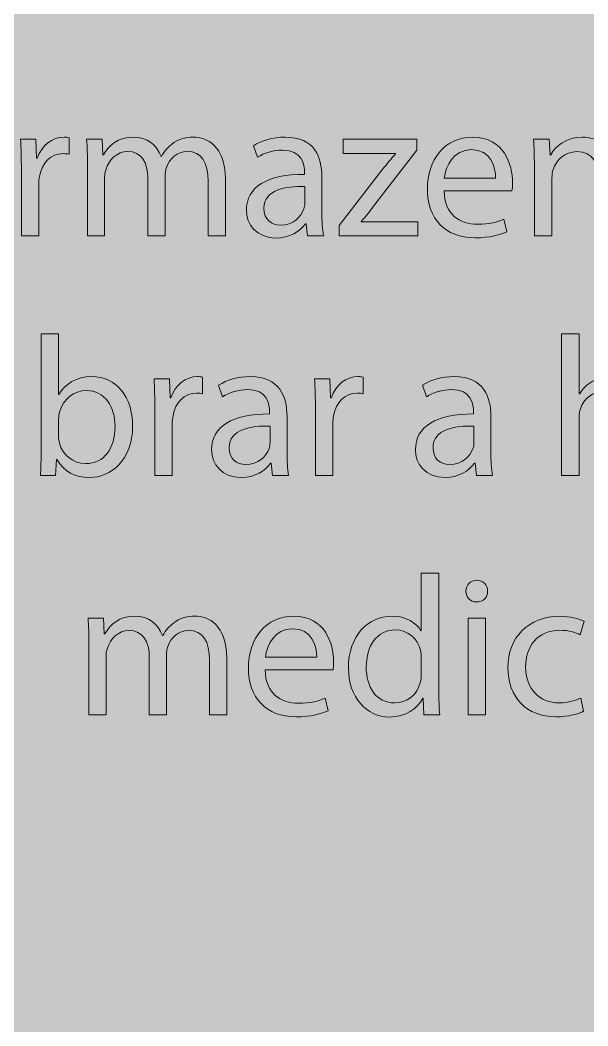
# Model space of a CAD drawing. Header units: inches. Extents: x -507 to 1392, y -754 to 68.
# Drawn here: x -131.1 to -97, y -201.3 to -140.9 of the extents above; entities that cross this region are included whole.
import ezdxf

# ---------------------------------------------------------------- set-up
doc = ezdxf.new("R2010")
doc.units = ezdxf.units.IN
doc.header["$MEASUREMENT"] = 0
doc.layers.add('Front', color=7, linetype='Continuous')
picture_1 = doc.add_image_def('image1.png', size_in_pixel=(3301, 2181))
picture_2 = doc.add_image_def('image10.png', size_in_pixel=(3013, 3012))

# ---------------------------------------------------------------- blocks, each defined once
blk = doc.blocks.new('block 3')
at = {"layer": 'Front', "true_color": 0x326699}
h = blk.add_hatch(color=165, dxfattribs=at)
h.dxf.hatch_style = 2
h.paths.add_polyline_path([(-211, -462.1), (-211, 61.249), (581, 61.249), (581, -462.1)])
at = {"layer": 'Front'}
image = blk.add_image(picture_1, insert=(-211, -462.191), size_in_units=(792.24, 523.44), dxfattribs=at)
blk = doc.blocks.new('block 48')
at = {"layer": 'Front', "true_color": 0x231f20}
h = blk.add_hatch(color=250, dxfattribs=at)
h.dxf.hatch_style = 2
edge = h.paths.add_edge_path()
edge.add_spline(control_points=[(-131.026, -149.852), (-131.026, -149.168), (-131.038, -148.58), (-131.074, -148.041), (-131.074, -148.041), (-130.151, -148.041), (-130.151, -148.041), (-130.151, -148.041), (-130.115, -149.18), (-130.115, -149.18), (-130.115, -149.18), (-130.067, -149.18), (-130.067, -149.18), (-129.803, -148.4), (-129.167, -147.909), (-128.46, -147.909), (-128.34, -147.909), (-128.256, -147.92), (-128.16, -147.944), (-128.16, -147.944), (-128.16, -148.94), (-128.16, -148.94), (-128.268, -148.916), (-128.376, -148.904), (-128.52, -148.904), (-129.263, -148.904), (-129.791, -149.468), (-129.935, -150.259), (-129.959, -150.403), (-129.983, -150.571), (-129.983, -150.751), (-129.983, -150.751), (-129.983, -153.845), (-129.983, -153.845), (-129.983, -153.845), (-131.026, -153.845), (-131.026, -153.845), (-131.026, -153.845), (-131.026, -149.852), (-131.026, -149.852)], knot_values=[0, 0, 0, 0, 1, 1, 1, 2, 2, 2, 3, 3, 3, 4, 4, 4, 5, 5, 5, 6, 6, 6, 7, 7, 7, 8, 8, 8, 9, 9, 9, 10, 10, 10, 11, 11, 11, 12, 12, 12, 13, 13, 13, 13], degree=3, periodic=1)
h = blk.add_hatch(color=250, dxfattribs=at)
h.dxf.hatch_style = 2
edge = h.paths.add_edge_path()
edge.add_spline(control_points=[(-127.055, -149.611), (-127.055, -149.012), (-127.066, -148.52), (-127.103, -148.041), (-127.103, -148.041), (-126.179, -148.041), (-126.179, -148.041), (-126.179, -148.041), (-126.131, -148.976), (-126.131, -148.976), (-126.131, -148.976), (-126.095, -148.976), (-126.095, -148.976), (-125.771, -148.424), (-125.231, -147.909), (-124.272, -147.909), (-123.48, -147.909), (-122.881, -148.388), (-122.629, -149.072), (-122.629, -149.072), (-122.605, -149.072), (-122.605, -149.072), (-122.425, -148.748), (-122.197, -148.496), (-121.958, -148.316), (-121.61, -148.052), (-121.226, -147.909), (-120.674, -147.909), (-119.907, -147.909), (-118.767, -148.412), (-118.767, -150.427), (-118.767, -150.427), (-118.767, -153.845), (-118.767, -153.845), (-118.767, -153.845), (-119.799, -153.845), (-119.799, -153.845), (-119.799, -153.845), (-119.799, -150.559), (-119.799, -150.559), (-119.799, -149.444), (-120.207, -148.772), (-121.058, -148.772), (-121.658, -148.772), (-122.125, -149.216), (-122.305, -149.731), (-122.353, -149.875), (-122.389, -150.067), (-122.389, -150.259), (-122.389, -150.259), (-122.389, -153.845), (-122.389, -153.845), (-122.389, -153.845), (-123.421, -153.845), (-123.421, -153.845), (-123.421, -153.845), (-123.421, -150.367), (-123.421, -150.367), (-123.421, -149.444), (-123.829, -148.772), (-124.632, -148.772), (-125.292, -148.772), (-125.771, -149.3), (-125.939, -149.828), (-125.999, -149.983), (-126.023, -150.163), (-126.023, -150.343), (-126.023, -150.343), (-126.023, -153.845), (-126.023, -153.845), (-126.023, -153.845), (-127.055, -153.845), (-127.055, -153.845), (-127.055, -153.845), (-127.055, -149.611), (-127.055, -149.611)], knot_values=[0, 0, 0, 0, 1, 1, 1, 2, 2, 2, 3, 3, 3, 4, 4, 4, 5, 5, 5, 6, 6, 6, 7, 7, 7, 8, 8, 8, 9, 9, 9, 10, 10, 10, 11, 11, 11, 12, 12, 12, 13, 13, 13, 14, 14, 14, 15, 15, 15, 16, 16, 16, 17, 17, 17, 18, 18, 18, 19, 19, 19, 20, 20, 20, 21, 21, 21, 22, 22, 22, 23, 23, 23, 24, 24, 24, 25, 25, 25, 25], degree=3, periodic=1)
h = blk.add_hatch(color=250, dxfattribs=at)
h.dxf.hatch_style = 2
edge = h.paths.add_edge_path()
edge.add_spline(control_points=[(-113.832, -153.845), (-113.832, -153.845), (-113.916, -153.114), (-113.916, -153.114), (-113.916, -153.114), (-113.952, -153.114), (-113.952, -153.114), (-114.276, -153.569), (-114.899, -153.977), (-115.727, -153.977), (-116.902, -153.977), (-117.502, -153.149), (-117.502, -152.31), (-117.502, -150.907), (-116.255, -150.139), (-114.012, -150.151), (-114.012, -150.151), (-114.012, -150.031), (-114.012, -150.031), (-114.012, -149.552), (-114.144, -148.688), (-115.331, -148.688), (-115.871, -148.688), (-116.435, -148.856), (-116.842, -149.12), (-116.842, -149.12), (-117.083, -148.424), (-117.083, -148.424), (-116.603, -148.112), (-115.907, -147.909), (-115.175, -147.909), (-113.4, -147.909), (-112.969, -149.12), (-112.969, -150.283), (-112.969, -150.283), (-112.969, -152.454), (-112.969, -152.454), (-112.969, -152.958), (-112.945, -153.449), (-112.873, -153.845), (-112.873, -153.845), (-113.832, -153.845), (-113.832, -153.845)], knot_values=[0, 0, 0, 0, 1, 1, 1, 2, 2, 2, 3, 3, 3, 4, 4, 4, 5, 5, 5, 6, 6, 6, 7, 7, 7, 8, 8, 8, 9, 9, 9, 10, 10, 10, 11, 11, 11, 12, 12, 12, 13, 13, 13, 14, 14, 14, 14], degree=3, periodic=1)
edge = h.paths.add_edge_path()
edge.add_spline(control_points=[(-113.988, -150.883), (-115.14, -150.859), (-116.447, -151.063), (-116.447, -152.19), (-116.447, -152.874), (-115.991, -153.198), (-115.451, -153.198), (-114.696, -153.198), (-114.216, -152.718), (-114.048, -152.226), (-114.012, -152.118), (-113.988, -151.998), (-113.988, -151.89), (-113.988, -151.89), (-113.988, -150.883), (-113.988, -150.883)], knot_values=[0, 0, 0, 0, 1, 1, 1, 2, 2, 2, 3, 3, 3, 4, 4, 4, 5, 5, 5, 5], degree=3, periodic=1)
h = blk.add_hatch(color=250, dxfattribs=at)
h.dxf.hatch_style = 2
edge = h.paths.add_edge_path()
edge.add_spline(control_points=[(-111.922, -153.233), (-111.922, -153.233), (-109.296, -149.815), (-109.296, -149.815), (-109.044, -149.503), (-108.804, -149.228), (-108.54, -148.916), (-108.54, -148.916), (-108.54, -148.892), (-108.54, -148.892), (-108.54, -148.892), (-111.683, -148.892), (-111.683, -148.892), (-111.683, -148.892), (-111.683, -148.041), (-111.683, -148.041), (-111.683, -148.041), (-107.257, -148.041), (-107.257, -148.041), (-107.257, -148.041), (-107.269, -148.7), (-107.269, -148.7), (-107.269, -148.7), (-109.859, -152.07), (-109.859, -152.07), (-110.099, -152.394), (-110.339, -152.682), (-110.603, -152.982), (-110.603, -152.982), (-110.603, -153.006), (-110.603, -153.006), (-110.603, -153.006), (-107.209, -153.006), (-107.209, -153.006), (-107.209, -153.006), (-107.209, -153.845), (-107.209, -153.845), (-107.209, -153.845), (-111.922, -153.845), (-111.922, -153.845), (-111.922, -153.845), (-111.922, -153.233), (-111.922, -153.233)], knot_values=[0, 0, 0, 0, 1, 1, 1, 2, 2, 2, 3, 3, 3, 4, 4, 4, 5, 5, 5, 6, 6, 6, 7, 7, 7, 8, 8, 8, 9, 9, 9, 10, 10, 10, 11, 11, 11, 12, 12, 12, 13, 13, 13, 14, 14, 14, 14], degree=3, periodic=1)
h = blk.add_hatch(color=250, dxfattribs=at)
h.dxf.hatch_style = 2
edge = h.paths.add_edge_path()
edge.add_spline(control_points=[(-105.623, -151.135), (-105.599, -152.562), (-104.688, -153.149), (-103.632, -153.149), (-102.876, -153.149), (-102.42, -153.018), (-102.025, -152.85), (-102.025, -152.85), (-101.845, -153.605), (-101.845, -153.605), (-102.217, -153.773), (-102.852, -153.965), (-103.776, -153.965), (-105.563, -153.965), (-106.63, -152.79), (-106.63, -151.039), (-106.63, -149.288), (-105.599, -147.909), (-103.908, -147.909), (-102.013, -147.909), (-101.509, -149.576), (-101.509, -150.643), (-101.509, -150.859), (-101.533, -151.027), (-101.545, -151.135), (-101.545, -151.135), (-105.623, -151.135), (-105.623, -151.135)], knot_values=[0, 0, 0, 0, 1, 1, 1, 2, 2, 2, 3, 3, 3, 4, 4, 4, 5, 5, 5, 6, 6, 6, 7, 7, 7, 8, 8, 8, 9, 9, 9, 9], degree=3, periodic=1)
edge = h.paths.add_edge_path()
edge.add_spline(control_points=[(-102.528, -150.379), (-102.517, -149.708), (-102.804, -148.664), (-103.992, -148.664), (-105.059, -148.664), (-105.527, -149.647), (-105.611, -150.379), (-105.611, -150.379), (-102.528, -150.379), (-102.528, -150.379)], knot_values=[0, 0, 0, 0, 1, 1, 1, 2, 2, 2, 3, 3, 3, 3], degree=3, periodic=1)
h = blk.add_hatch(color=250, dxfattribs=at)
h.dxf.hatch_style = 2
edge = h.paths.add_edge_path()
edge.add_spline(control_points=[(-100.199, -149.611), (-100.199, -149.012), (-100.211, -148.52), (-100.247, -148.041), (-100.247, -148.041), (-99.311, -148.041), (-99.311, -148.041), (-99.311, -148.041), (-99.251, -149), (-99.251, -149), (-99.251, -149), (-99.227, -149), (-99.227, -149), (-98.939, -148.448), (-98.268, -147.909), (-97.308, -147.909), (-96.505, -147.909), (-95.257, -148.388), (-95.257, -150.379), (-95.257, -150.379), (-95.257, -153.845), (-95.257, -153.845), (-95.257, -153.845), (-96.313, -153.845), (-96.313, -153.845), (-96.313, -153.845), (-96.313, -150.499), (-96.313, -150.499), (-96.313, -149.563), (-96.661, -148.784), (-97.656, -148.784), (-98.352, -148.784), (-98.892, -149.276), (-99.071, -149.863), (-99.119, -149.995), (-99.143, -150.175), (-99.143, -150.355), (-99.143, -150.355), (-99.143, -153.845), (-99.143, -153.845), (-99.143, -153.845), (-100.199, -153.845), (-100.199, -153.845), (-100.199, -153.845), (-100.199, -149.611), (-100.199, -149.611)], knot_values=[0, 0, 0, 0, 1, 1, 1, 2, 2, 2, 3, 3, 3, 4, 4, 4, 5, 5, 5, 6, 6, 6, 7, 7, 7, 8, 8, 8, 9, 9, 9, 10, 10, 10, 11, 11, 11, 12, 12, 12, 13, 13, 13, 14, 14, 14, 15, 15, 15, 15], degree=3, periodic=1)
h = blk.add_hatch(color=250, dxfattribs=at)
h.dxf.hatch_style = 2
edge = h.paths.add_edge_path()
edge.add_spline(control_points=[(-129.88, -168.246), (-129.856, -167.85), (-129.832, -167.262), (-129.832, -166.747), (-129.832, -166.747), (-129.832, -159.73), (-129.832, -159.73), (-129.832, -159.73), (-128.789, -159.73), (-128.789, -159.73), (-128.789, -159.73), (-128.789, -163.376), (-128.789, -163.376), (-128.789, -163.376), (-128.765, -163.376), (-128.765, -163.376), (-128.393, -162.729), (-127.721, -162.309), (-126.786, -162.309), (-125.347, -162.309), (-124.327, -163.508), (-124.339, -165.271), (-124.339, -167.346), (-125.646, -168.377), (-126.941, -168.377), (-127.781, -168.377), (-128.453, -168.054), (-128.885, -167.286), (-128.885, -167.286), (-128.92, -167.286), (-128.92, -167.286), (-128.92, -167.286), (-128.968, -168.246), (-128.968, -168.246), (-128.968, -168.246), (-129.88, -168.246), (-129.88, -168.246)], knot_values=[0, 0, 0, 0, 1, 1, 1, 2, 2, 2, 3, 3, 3, 4, 4, 4, 5, 5, 5, 6, 6, 6, 7, 7, 7, 8, 8, 8, 9, 9, 9, 10, 10, 10, 11, 11, 11, 12, 12, 12, 12], degree=3, periodic=1)
edge = h.paths.add_edge_path()
edge.add_spline(control_points=[(-128.789, -165.919), (-128.789, -166.051), (-128.765, -166.183), (-128.741, -166.303), (-128.537, -167.034), (-127.925, -167.538), (-127.157, -167.538), (-126.054, -167.538), (-125.395, -166.639), (-125.395, -165.307), (-125.395, -164.144), (-125.994, -163.148), (-127.122, -163.148), (-127.841, -163.148), (-128.513, -163.64), (-128.729, -164.444), (-128.752, -164.563), (-128.789, -164.708), (-128.789, -164.875), (-128.789, -164.875), (-128.789, -165.919), (-128.789, -165.919)], knot_values=[0, 0, 0, 0, 1, 1, 1, 2, 2, 2, 3, 3, 3, 4, 4, 4, 5, 5, 5, 6, 6, 6, 7, 7, 7, 7], degree=3, periodic=1)
h = blk.add_hatch(color=250, dxfattribs=at)
h.dxf.hatch_style = 2
edge = h.paths.add_edge_path()
edge.add_spline(control_points=[(-98.561, -159.73), (-98.561, -159.73), (-97.505, -159.73), (-97.505, -159.73), (-97.505, -159.73), (-97.505, -163.352), (-97.505, -163.352), (-97.505, -163.352), (-97.481, -163.352), (-97.481, -163.352), (-97.313, -163.052), (-97.049, -162.789), (-96.726, -162.609), (-96.414, -162.429), (-96.042, -162.309), (-95.646, -162.309), (-94.867, -162.309), (-93.619, -162.789), (-93.619, -164.792), (-93.619, -164.792), (-93.619, -168.246), (-93.619, -168.246), (-93.619, -168.246), (-94.675, -168.246), (-94.675, -168.246), (-94.675, -168.246), (-94.675, -164.912), (-94.675, -164.912), (-94.675, -163.976), (-95.022, -163.185), (-96.018, -163.185), (-96.702, -163.185), (-97.241, -163.664), (-97.433, -164.24), (-97.493, -164.384), (-97.505, -164.54), (-97.505, -164.744), (-97.505, -164.744), (-97.505, -168.246), (-97.505, -168.246), (-97.505, -168.246), (-98.561, -168.246), (-98.561, -168.246), (-98.561, -168.246), (-98.561, -159.73), (-98.561, -159.73)], knot_values=[0, 0, 0, 0, 1, 1, 1, 2, 2, 2, 3, 3, 3, 4, 4, 4, 5, 5, 5, 6, 6, 6, 7, 7, 7, 8, 8, 8, 9, 9, 9, 10, 10, 10, 11, 11, 11, 12, 12, 12, 13, 13, 13, 14, 14, 14, 15, 15, 15, 15], degree=3, periodic=1)
h = blk.add_hatch(color=250, dxfattribs=at)
h.dxf.hatch_style = 2
edge = h.paths.add_edge_path()
edge.add_spline(control_points=[(-123.004, -164.252), (-123.004, -163.568), (-123.017, -162.98), (-123.052, -162.441), (-123.052, -162.441), (-122.129, -162.441), (-122.129, -162.441), (-122.129, -162.441), (-122.093, -163.58), (-122.093, -163.58), (-122.093, -163.58), (-122.045, -163.58), (-122.045, -163.58), (-121.781, -162.801), (-121.146, -162.309), (-120.438, -162.309), (-120.318, -162.309), (-120.234, -162.321), (-120.138, -162.345), (-120.138, -162.345), (-120.138, -163.34), (-120.138, -163.34), (-120.246, -163.316), (-120.354, -163.304), (-120.498, -163.304), (-121.241, -163.304), (-121.769, -163.868), (-121.913, -164.66), (-121.937, -164.804), (-121.961, -164.971), (-121.961, -165.151), (-121.961, -165.151), (-121.961, -168.246), (-121.961, -168.246), (-121.961, -168.246), (-123.004, -168.246), (-123.004, -168.246), (-123.004, -168.246), (-123.004, -164.252), (-123.004, -164.252)], knot_values=[0, 0, 0, 0, 1, 1, 1, 2, 2, 2, 3, 3, 3, 4, 4, 4, 5, 5, 5, 6, 6, 6, 7, 7, 7, 8, 8, 8, 9, 9, 9, 10, 10, 10, 11, 11, 11, 12, 12, 12, 13, 13, 13, 13], degree=3, periodic=1)
h = blk.add_hatch(color=250, dxfattribs=at)
h.dxf.hatch_style = 2
edge = h.paths.add_edge_path()
edge.add_spline(control_points=[(-115.926, -168.246), (-115.926, -168.246), (-116.01, -167.514), (-116.01, -167.514), (-116.01, -167.514), (-116.046, -167.514), (-116.046, -167.514), (-116.37, -167.97), (-116.993, -168.377), (-117.821, -168.377), (-118.996, -168.377), (-119.596, -167.55), (-119.596, -166.71), (-119.596, -165.307), (-118.349, -164.54), (-116.106, -164.552), (-116.106, -164.552), (-116.106, -164.432), (-116.106, -164.432), (-116.106, -163.952), (-116.238, -163.088), (-117.425, -163.088), (-117.965, -163.088), (-118.528, -163.256), (-118.936, -163.52), (-118.936, -163.52), (-119.176, -162.825), (-119.176, -162.825), (-118.696, -162.513), (-118.001, -162.309), (-117.269, -162.309), (-115.494, -162.309), (-115.062, -163.52), (-115.062, -164.684), (-115.062, -164.684), (-115.062, -166.854), (-115.062, -166.854), (-115.062, -167.358), (-115.039, -167.85), (-114.966, -168.246), (-114.966, -168.246), (-115.926, -168.246), (-115.926, -168.246)], knot_values=[0, 0, 0, 0, 1, 1, 1, 2, 2, 2, 3, 3, 3, 4, 4, 4, 5, 5, 5, 6, 6, 6, 7, 7, 7, 8, 8, 8, 9, 9, 9, 10, 10, 10, 11, 11, 11, 12, 12, 12, 13, 13, 13, 14, 14, 14, 14], degree=3, periodic=1)
edge = h.paths.add_edge_path()
edge.add_spline(control_points=[(-116.082, -165.283), (-117.233, -165.259), (-118.541, -165.463), (-118.541, -166.59), (-118.541, -167.274), (-118.084, -167.598), (-117.545, -167.598), (-116.79, -167.598), (-116.31, -167.118), (-116.142, -166.626), (-116.106, -166.519), (-116.082, -166.398), (-116.082, -166.291), (-116.082, -166.291), (-116.082, -165.283), (-116.082, -165.283)], knot_values=[0, 0, 0, 0, 1, 1, 1, 2, 2, 2, 3, 3, 3, 4, 4, 4, 5, 5, 5, 5], degree=3, periodic=1)
h = blk.add_hatch(color=250, dxfattribs=at)
h.dxf.hatch_style = 2
edge = h.paths.add_edge_path()
edge.add_spline(control_points=[(-113.356, -164.252), (-113.356, -163.568), (-113.368, -162.98), (-113.404, -162.441), (-113.404, -162.441), (-112.481, -162.441), (-112.481, -162.441), (-112.481, -162.441), (-112.445, -163.58), (-112.445, -163.58), (-112.445, -163.58), (-112.397, -163.58), (-112.397, -163.58), (-112.133, -162.801), (-111.498, -162.309), (-110.79, -162.309), (-110.67, -162.309), (-110.586, -162.321), (-110.49, -162.345), (-110.49, -162.345), (-110.49, -163.34), (-110.49, -163.34), (-110.598, -163.316), (-110.706, -163.304), (-110.85, -163.304), (-111.593, -163.304), (-112.121, -163.868), (-112.265, -164.66), (-112.289, -164.804), (-112.313, -164.971), (-112.313, -165.151), (-112.313, -165.151), (-112.313, -168.246), (-112.313, -168.246), (-112.313, -168.246), (-113.356, -168.246), (-113.356, -168.246), (-113.356, -168.246), (-113.356, -164.252), (-113.356, -164.252)], knot_values=[0, 0, 0, 0, 1, 1, 1, 2, 2, 2, 3, 3, 3, 4, 4, 4, 5, 5, 5, 6, 6, 6, 7, 7, 7, 8, 8, 8, 9, 9, 9, 10, 10, 10, 11, 11, 11, 12, 12, 12, 13, 13, 13, 13], degree=3, periodic=1)
h = blk.add_hatch(color=250, dxfattribs=at)
h.dxf.hatch_style = 2
edge = h.paths.add_edge_path()
edge.add_spline(control_points=[(-103.674, -168.246), (-103.674, -168.246), (-103.758, -167.514), (-103.758, -167.514), (-103.758, -167.514), (-103.794, -167.514), (-103.794, -167.514), (-104.118, -167.97), (-104.742, -168.377), (-105.569, -168.377), (-106.745, -168.377), (-107.344, -167.55), (-107.344, -166.71), (-107.344, -165.307), (-106.097, -164.54), (-103.854, -164.552), (-103.854, -164.552), (-103.854, -164.432), (-103.854, -164.432), (-103.854, -163.952), (-103.986, -163.088), (-105.174, -163.088), (-105.713, -163.088), (-106.277, -163.256), (-106.685, -163.52), (-106.685, -163.52), (-106.925, -162.825), (-106.925, -162.825), (-106.445, -162.513), (-105.749, -162.309), (-105.018, -162.309), (-103.243, -162.309), (-102.811, -163.52), (-102.811, -164.684), (-102.811, -164.684), (-102.811, -166.854), (-102.811, -166.854), (-102.811, -167.358), (-102.787, -167.85), (-102.715, -168.246), (-102.715, -168.246), (-103.674, -168.246), (-103.674, -168.246)], knot_values=[0, 0, 0, 0, 1, 1, 1, 2, 2, 2, 3, 3, 3, 4, 4, 4, 5, 5, 5, 6, 6, 6, 7, 7, 7, 8, 8, 8, 9, 9, 9, 10, 10, 10, 11, 11, 11, 12, 12, 12, 13, 13, 13, 14, 14, 14, 14], degree=3, periodic=1)
edge = h.paths.add_edge_path()
edge.add_spline(control_points=[(-103.83, -165.283), (-104.981, -165.259), (-106.289, -165.463), (-106.289, -166.59), (-106.289, -167.274), (-105.833, -167.598), (-105.293, -167.598), (-104.538, -167.598), (-104.058, -167.118), (-103.89, -166.626), (-103.854, -166.519), (-103.83, -166.398), (-103.83, -166.291), (-103.83, -166.291), (-103.83, -165.283), (-103.83, -165.283)], knot_values=[0, 0, 0, 0, 1, 1, 1, 2, 2, 2, 3, 3, 3, 4, 4, 4, 5, 5, 5, 5], degree=3, periodic=1)
h = blk.add_hatch(color=250, dxfattribs=at)
h.dxf.hatch_style = 2
edge = h.paths.add_edge_path()
edge.add_spline(control_points=[(-105.937, -174.13), (-105.937, -174.13), (-105.937, -181.146), (-105.937, -181.146), (-105.937, -181.662), (-105.925, -182.25), (-105.889, -182.646), (-105.889, -182.646), (-106.836, -182.646), (-106.836, -182.646), (-106.836, -182.646), (-106.884, -181.638), (-106.884, -181.638), (-106.884, -181.638), (-106.908, -181.638), (-106.908, -181.638), (-107.232, -182.286), (-107.94, -182.777), (-108.887, -182.777), (-110.291, -182.777), (-111.37, -181.59), (-111.37, -179.827), (-111.382, -177.896), (-110.183, -176.709), (-108.768, -176.709), (-107.88, -176.709), (-107.28, -177.128), (-107.016, -177.596), (-107.016, -177.596), (-106.992, -177.596), (-106.992, -177.596), (-106.992, -177.596), (-106.992, -174.13), (-106.992, -174.13), (-106.992, -174.13), (-105.937, -174.13), (-105.937, -174.13)], knot_values=[0, 0, 0, 0, 1, 1, 1, 2, 2, 2, 3, 3, 3, 4, 4, 4, 5, 5, 5, 6, 6, 6, 7, 7, 7, 8, 8, 8, 9, 9, 9, 10, 10, 10, 11, 11, 11, 12, 12, 12, 12], degree=3, periodic=1)
edge = h.paths.add_edge_path()
edge.add_spline(control_points=[(-106.992, -179.204), (-106.992, -179.071), (-107.004, -178.892), (-107.041, -178.76), (-107.196, -178.088), (-107.772, -177.536), (-108.563, -177.536), (-109.655, -177.536), (-110.303, -178.496), (-110.303, -179.779), (-110.303, -180.955), (-109.727, -181.926), (-108.587, -181.926), (-107.88, -181.926), (-107.232, -181.458), (-107.041, -180.667), (-107.004, -180.522), (-106.992, -180.379), (-106.992, -180.211), (-106.992, -180.211), (-106.992, -179.204), (-106.992, -179.204)], knot_values=[0, 0, 0, 0, 1, 1, 1, 2, 2, 2, 3, 3, 3, 4, 4, 4, 5, 5, 5, 6, 6, 6, 7, 7, 7, 7], degree=3, periodic=1)
h = blk.add_hatch(color=250, dxfattribs=at)
h.dxf.hatch_style = 2
edge = h.paths.add_edge_path()
edge.add_spline(control_points=[(-103.007, -175.209), (-102.995, -175.569), (-103.259, -175.857), (-103.678, -175.857), (-104.05, -175.857), (-104.314, -175.569), (-104.314, -175.209), (-104.314, -174.838), (-104.038, -174.55), (-103.654, -174.55), (-103.259, -174.55), (-103.007, -174.838), (-103.007, -175.209)], knot_values=[0, 0, 0, 0, 1, 1, 1, 2, 2, 2, 3, 3, 3, 4, 4, 4, 4], degree=3, periodic=1)
h.paths.add_polyline_path([(-104.182, -182.646), (-104.182, -176.841), (-103.126, -176.841), (-103.126, -182.646)])
h = blk.add_hatch(color=250, dxfattribs=at)
h.dxf.hatch_style = 2
edge = h.paths.add_edge_path()
edge.add_spline(control_points=[(-126.97, -178.412), (-126.97, -177.812), (-126.982, -177.32), (-127.018, -176.841), (-127.018, -176.841), (-126.095, -176.841), (-126.095, -176.841), (-126.095, -176.841), (-126.047, -177.776), (-126.047, -177.776), (-126.047, -177.776), (-126.011, -177.776), (-126.011, -177.776), (-125.687, -177.225), (-125.147, -176.709), (-124.188, -176.709), (-123.396, -176.709), (-122.796, -177.188), (-122.544, -177.872), (-122.544, -177.872), (-122.521, -177.872), (-122.521, -177.872), (-122.341, -177.548), (-122.113, -177.296), (-121.873, -177.117), (-121.525, -176.853), (-121.142, -176.709), (-120.59, -176.709), (-119.822, -176.709), (-118.683, -177.212), (-118.683, -179.228), (-118.683, -179.228), (-118.683, -182.646), (-118.683, -182.646), (-118.683, -182.646), (-119.714, -182.646), (-119.714, -182.646), (-119.714, -182.646), (-119.714, -179.359), (-119.714, -179.359), (-119.714, -178.244), (-120.122, -177.572), (-120.974, -177.572), (-121.573, -177.572), (-122.041, -178.016), (-122.221, -178.532), (-122.269, -178.676), (-122.305, -178.868), (-122.305, -179.06), (-122.305, -179.06), (-122.305, -182.646), (-122.305, -182.646), (-122.305, -182.646), (-123.336, -182.646), (-123.336, -182.646), (-123.336, -182.646), (-123.336, -179.167), (-123.336, -179.167), (-123.336, -178.244), (-123.744, -177.572), (-124.547, -177.572), (-125.207, -177.572), (-125.687, -178.1), (-125.855, -178.628), (-125.915, -178.784), (-125.939, -178.963), (-125.939, -179.144), (-125.939, -179.144), (-125.939, -182.646), (-125.939, -182.646), (-125.939, -182.646), (-126.97, -182.646), (-126.97, -182.646), (-126.97, -182.646), (-126.97, -178.412), (-126.97, -178.412)], knot_values=[0, 0, 0, 0, 1, 1, 1, 2, 2, 2, 3, 3, 3, 4, 4, 4, 5, 5, 5, 6, 6, 6, 7, 7, 7, 8, 8, 8, 9, 9, 9, 10, 10, 10, 11, 11, 11, 12, 12, 12, 13, 13, 13, 14, 14, 14, 15, 15, 15, 16, 16, 16, 17, 17, 17, 18, 18, 18, 19, 19, 19, 20, 20, 20, 21, 21, 21, 22, 22, 22, 23, 23, 23, 24, 24, 24, 25, 25, 25, 25], degree=3, periodic=1)
h = blk.add_hatch(color=250, dxfattribs=at)
h.dxf.hatch_style = 2
edge = h.paths.add_edge_path()
edge.add_spline(control_points=[(-116.375, -179.935), (-116.351, -181.362), (-115.439, -181.95), (-114.384, -181.95), (-113.628, -181.95), (-113.172, -181.818), (-112.777, -181.65), (-112.777, -181.65), (-112.597, -182.406), (-112.597, -182.406), (-112.969, -182.574), (-113.604, -182.766), (-114.528, -182.766), (-116.315, -182.766), (-117.382, -181.59), (-117.382, -179.839), (-117.382, -178.088), (-116.351, -176.709), (-114.66, -176.709), (-112.765, -176.709), (-112.261, -178.376), (-112.261, -179.443), (-112.261, -179.659), (-112.285, -179.827), (-112.297, -179.935), (-112.297, -179.935), (-116.375, -179.935), (-116.375, -179.935)], knot_values=[0, 0, 0, 0, 1, 1, 1, 2, 2, 2, 3, 3, 3, 4, 4, 4, 5, 5, 5, 6, 6, 6, 7, 7, 7, 8, 8, 8, 9, 9, 9, 9], degree=3, periodic=1)
edge = h.paths.add_edge_path()
edge.add_spline(control_points=[(-113.28, -179.179), (-113.269, -178.508), (-113.556, -177.464), (-114.744, -177.464), (-115.811, -177.464), (-116.279, -178.448), (-116.363, -179.179), (-116.363, -179.179), (-113.28, -179.179), (-113.28, -179.179)], knot_values=[0, 0, 0, 0, 1, 1, 1, 2, 2, 2, 3, 3, 3, 3], degree=3, periodic=1)
h = blk.add_hatch(color=250, dxfattribs=at)
h.dxf.hatch_style = 2
edge = h.paths.add_edge_path()
edge.add_spline(control_points=[(-97.237, -182.43), (-97.513, -182.574), (-98.124, -182.766), (-98.904, -182.766), (-100.655, -182.766), (-101.794, -181.578), (-101.794, -179.803), (-101.794, -178.016), (-100.571, -176.721), (-98.676, -176.721), (-98.052, -176.721), (-97.5, -176.876), (-97.213, -177.021), (-97.213, -177.021), (-97.453, -177.836), (-97.453, -177.836), (-97.705, -177.692), (-98.1, -177.56), (-98.676, -177.56), (-100.007, -177.56), (-100.727, -178.544), (-100.727, -179.755), (-100.727, -181.098), (-99.863, -181.926), (-98.712, -181.926), (-98.112, -181.926), (-97.716, -181.77), (-97.417, -181.638), (-97.417, -181.638), (-97.237, -182.43), (-97.237, -182.43)], knot_values=[0, 0, 0, 0, 1, 1, 1, 2, 2, 2, 3, 3, 3, 4, 4, 4, 5, 5, 5, 6, 6, 6, 7, 7, 7, 8, 8, 8, 9, 9, 9, 10, 10, 10, 10], degree=3, periodic=1)
at = {"layer": 'Front', "lineweight": 0}
blk.add_lwpolyline([(-104.182, -182.646), (-104.182, -176.841), (-103.126, -176.841), (-103.126, -182.646), (-104.182, -182.646)], dxfattribs=at)
for points, knots in [([(-131.026, -149.852), (-131.026, -149.168), (-131.038, -148.58), (-131.074, -148.041), (-131.074, -148.041), (-130.151, -148.041), (-130.151, -148.041), (-130.151, -148.041), (-130.115, -149.18), (-130.115, -149.18), (-130.115, -149.18), (-130.067, -149.18), (-130.067, -149.18), (-129.803, -148.4), (-129.167, -147.909), (-128.46, -147.909), (-128.34, -147.909), (-128.256, -147.92), (-128.16, -147.944), (-128.16, -147.944), (-128.16, -148.94), (-128.16, -148.94), (-128.268, -148.916), (-128.376, -148.904), (-128.52, -148.904), (-129.263, -148.904), (-129.791, -149.468), (-129.935, -150.259), (-129.959, -150.403), (-129.983, -150.571), (-129.983, -150.751), (-129.983, -150.751), (-129.983, -153.845), (-129.983, -153.845), (-129.983, -153.845), (-131.026, -153.845), (-131.026, -153.845), (-131.026, -153.845), (-131.026, -149.852), (-131.026, -149.852)], [0, 0, 0, 0, 1, 1, 1, 2, 2, 2, 3, 3, 3, 4, 4, 4, 5, 5, 5, 6, 6, 6, 7, 7, 7, 8, 8, 8, 9, 9, 9, 10, 10, 10, 11, 11, 11, 12, 12, 12, 13, 13, 13, 13]), ([(-127.055, -149.611), (-127.055, -149.012), (-127.066, -148.52), (-127.103, -148.041), (-127.103, -148.041), (-126.179, -148.041), (-126.179, -148.041), (-126.179, -148.041), (-126.131, -148.976), (-126.131, -148.976), (-126.131, -148.976), (-126.095, -148.976), (-126.095, -148.976), (-125.771, -148.424), (-125.231, -147.909), (-124.272, -147.909), (-123.48, -147.909), (-122.881, -148.388), (-122.629, -149.072), (-122.629, -149.072), (-122.605, -149.072), (-122.605, -149.072), (-122.425, -148.748), (-122.197, -148.496), (-121.958, -148.316), (-121.61, -148.052), (-121.226, -147.909), (-120.674, -147.909), (-119.907, -147.909), (-118.767, -148.412), (-118.767, -150.427), (-118.767, -150.427), (-118.767, -153.845), (-118.767, -153.845), (-118.767, -153.845), (-119.799, -153.845), (-119.799, -153.845), (-119.799, -153.845), (-119.799, -150.559), (-119.799, -150.559), (-119.799, -149.444), (-120.207, -148.772), (-121.058, -148.772), (-121.658, -148.772), (-122.125, -149.216), (-122.305, -149.731), (-122.353, -149.875), (-122.389, -150.067), (-122.389, -150.259), (-122.389, -150.259), (-122.389, -153.845), (-122.389, -153.845), (-122.389, -153.845), (-123.421, -153.845), (-123.421, -153.845), (-123.421, -153.845), (-123.421, -150.367), (-123.421, -150.367), (-123.421, -149.444), (-123.829, -148.772), (-124.632, -148.772), (-125.292, -148.772), (-125.771, -149.3), (-125.939, -149.828), (-125.999, -149.983), (-126.023, -150.163), (-126.023, -150.343), (-126.023, -150.343), (-126.023, -153.845), (-126.023, -153.845), (-126.023, -153.845), (-127.055, -153.845), (-127.055, -153.845), (-127.055, -153.845), (-127.055, -149.611), (-127.055, -149.611)], [0, 0, 0, 0, 1, 1, 1, 2, 2, 2, 3, 3, 3, 4, 4, 4, 5, 5, 5, 6, 6, 6, 7, 7, 7, 8, 8, 8, 9, 9, 9, 10, 10, 10, 11, 11, 11, 12, 12, 12, 13, 13, 13, 14, 14, 14, 15, 15, 15, 16, 16, 16, 17, 17, 17, 18, 18, 18, 19, 19, 19, 20, 20, 20, 21, 21, 21, 22, 22, 22, 23, 23, 23, 24, 24, 24, 25, 25, 25, 25]), ([(-113.832, -153.845), (-113.832, -153.845), (-113.916, -153.114), (-113.916, -153.114), (-113.916, -153.114), (-113.952, -153.114), (-113.952, -153.114), (-114.276, -153.569), (-114.899, -153.977), (-115.727, -153.977), (-116.902, -153.977), (-117.502, -153.149), (-117.502, -152.31), (-117.502, -150.907), (-116.255, -150.139), (-114.012, -150.151), (-114.012, -150.151), (-114.012, -150.031), (-114.012, -150.031), (-114.012, -149.552), (-114.144, -148.688), (-115.331, -148.688), (-115.871, -148.688), (-116.435, -148.856), (-116.842, -149.12), (-116.842, -149.12), (-117.083, -148.424), (-117.083, -148.424), (-116.603, -148.112), (-115.907, -147.909), (-115.175, -147.909), (-113.4, -147.909), (-112.969, -149.12), (-112.969, -150.283), (-112.969, -150.283), (-112.969, -152.454), (-112.969, -152.454), (-112.969, -152.958), (-112.945, -153.449), (-112.873, -153.845), (-112.873, -153.845), (-113.832, -153.845), (-113.832, -153.845)], [0, 0, 0, 0, 1, 1, 1, 2, 2, 2, 3, 3, 3, 4, 4, 4, 5, 5, 5, 6, 6, 6, 7, 7, 7, 8, 8, 8, 9, 9, 9, 10, 10, 10, 11, 11, 11, 12, 12, 12, 13, 13, 13, 14, 14, 14, 14]), ([(-111.922, -153.233), (-111.922, -153.233), (-109.296, -149.815), (-109.296, -149.815), (-109.044, -149.503), (-108.804, -149.228), (-108.54, -148.916), (-108.54, -148.916), (-108.54, -148.892), (-108.54, -148.892), (-108.54, -148.892), (-111.683, -148.892), (-111.683, -148.892), (-111.683, -148.892), (-111.683, -148.041), (-111.683, -148.041), (-111.683, -148.041), (-107.257, -148.041), (-107.257, -148.041), (-107.257, -148.041), (-107.269, -148.7), (-107.269, -148.7), (-107.269, -148.7), (-109.859, -152.07), (-109.859, -152.07), (-110.099, -152.394), (-110.339, -152.682), (-110.603, -152.982), (-110.603, -152.982), (-110.603, -153.006), (-110.603, -153.006), (-110.603, -153.006), (-107.209, -153.006), (-107.209, -153.006), (-107.209, -153.006), (-107.209, -153.845), (-107.209, -153.845), (-107.209, -153.845), (-111.922, -153.845), (-111.922, -153.845), (-111.922, -153.845), (-111.922, -153.233), (-111.922, -153.233)], [0, 0, 0, 0, 1, 1, 1, 2, 2, 2, 3, 3, 3, 4, 4, 4, 5, 5, 5, 6, 6, 6, 7, 7, 7, 8, 8, 8, 9, 9, 9, 10, 10, 10, 11, 11, 11, 12, 12, 12, 13, 13, 13, 14, 14, 14, 14]), ([(-105.623, -151.135), (-105.599, -152.562), (-104.688, -153.149), (-103.632, -153.149), (-102.876, -153.149), (-102.42, -153.018), (-102.025, -152.85), (-102.025, -152.85), (-101.845, -153.605), (-101.845, -153.605), (-102.217, -153.773), (-102.852, -153.965), (-103.776, -153.965), (-105.563, -153.965), (-106.63, -152.79), (-106.63, -151.039), (-106.63, -149.288), (-105.599, -147.909), (-103.908, -147.909), (-102.013, -147.909), (-101.509, -149.576), (-101.509, -150.643), (-101.509, -150.859), (-101.533, -151.027), (-101.545, -151.135), (-101.545, -151.135), (-105.623, -151.135), (-105.623, -151.135)], [0, 0, 0, 0, 1, 1, 1, 2, 2, 2, 3, 3, 3, 4, 4, 4, 5, 5, 5, 6, 6, 6, 7, 7, 7, 8, 8, 8, 9, 9, 9, 9]), ([(-100.199, -149.611), (-100.199, -149.012), (-100.211, -148.52), (-100.247, -148.041), (-100.247, -148.041), (-99.311, -148.041), (-99.311, -148.041), (-99.311, -148.041), (-99.251, -149), (-99.251, -149), (-99.251, -149), (-99.227, -149), (-99.227, -149), (-98.939, -148.448), (-98.268, -147.909), (-97.308, -147.909), (-96.505, -147.909), (-95.257, -148.388), (-95.257, -150.379), (-95.257, -150.379), (-95.257, -153.845), (-95.257, -153.845), (-95.257, -153.845), (-96.313, -153.845), (-96.313, -153.845), (-96.313, -153.845), (-96.313, -150.499), (-96.313, -150.499), (-96.313, -149.563), (-96.661, -148.784), (-97.656, -148.784), (-98.352, -148.784), (-98.892, -149.276), (-99.071, -149.863), (-99.119, -149.995), (-99.143, -150.175), (-99.143, -150.355), (-99.143, -150.355), (-99.143, -153.845), (-99.143, -153.845), (-99.143, -153.845), (-100.199, -153.845), (-100.199, -153.845), (-100.199, -153.845), (-100.199, -149.611), (-100.199, -149.611)], [0, 0, 0, 0, 1, 1, 1, 2, 2, 2, 3, 3, 3, 4, 4, 4, 5, 5, 5, 6, 6, 6, 7, 7, 7, 8, 8, 8, 9, 9, 9, 10, 10, 10, 11, 11, 11, 12, 12, 12, 13, 13, 13, 14, 14, 14, 15, 15, 15, 15]), ([(-102.528, -150.379), (-102.517, -149.708), (-102.804, -148.664), (-103.992, -148.664), (-105.059, -148.664), (-105.527, -149.647), (-105.611, -150.379), (-105.611, -150.379), (-102.528, -150.379), (-102.528, -150.379)], [0, 0, 0, 0, 1, 1, 1, 2, 2, 2, 3, 3, 3, 3]), ([(-113.988, -150.883), (-115.14, -150.859), (-116.447, -151.063), (-116.447, -152.19), (-116.447, -152.874), (-115.991, -153.198), (-115.451, -153.198), (-114.696, -153.198), (-114.216, -152.718), (-114.048, -152.226), (-114.012, -152.118), (-113.988, -151.998), (-113.988, -151.89), (-113.988, -151.89), (-113.988, -150.883), (-113.988, -150.883)], [0, 0, 0, 0, 1, 1, 1, 2, 2, 2, 3, 3, 3, 4, 4, 4, 5, 5, 5, 5]), ([(-129.88, -168.246), (-129.856, -167.85), (-129.832, -167.262), (-129.832, -166.747), (-129.832, -166.747), (-129.832, -159.73), (-129.832, -159.73), (-129.832, -159.73), (-128.789, -159.73), (-128.789, -159.73), (-128.789, -159.73), (-128.789, -163.376), (-128.789, -163.376), (-128.789, -163.376), (-128.765, -163.376), (-128.765, -163.376), (-128.393, -162.729), (-127.721, -162.309), (-126.786, -162.309), (-125.347, -162.309), (-124.327, -163.508), (-124.339, -165.271), (-124.339, -167.346), (-125.646, -168.377), (-126.941, -168.377), (-127.781, -168.377), (-128.453, -168.054), (-128.885, -167.286), (-128.885, -167.286), (-128.92, -167.286), (-128.92, -167.286), (-128.92, -167.286), (-128.968, -168.246), (-128.968, -168.246), (-128.968, -168.246), (-129.88, -168.246), (-129.88, -168.246)], [0, 0, 0, 0, 1, 1, 1, 2, 2, 2, 3, 3, 3, 4, 4, 4, 5, 5, 5, 6, 6, 6, 7, 7, 7, 8, 8, 8, 9, 9, 9, 10, 10, 10, 11, 11, 11, 12, 12, 12, 12]), ([(-98.561, -159.73), (-98.561, -159.73), (-97.505, -159.73), (-97.505, -159.73), (-97.505, -159.73), (-97.505, -163.352), (-97.505, -163.352), (-97.505, -163.352), (-97.481, -163.352), (-97.481, -163.352), (-97.313, -163.052), (-97.049, -162.789), (-96.726, -162.609), (-96.414, -162.429), (-96.042, -162.309), (-95.646, -162.309), (-94.867, -162.309), (-93.619, -162.789), (-93.619, -164.792), (-93.619, -164.792), (-93.619, -168.246), (-93.619, -168.246), (-93.619, -168.246), (-94.675, -168.246), (-94.675, -168.246), (-94.675, -168.246), (-94.675, -164.912), (-94.675, -164.912), (-94.675, -163.976), (-95.022, -163.185), (-96.018, -163.185), (-96.702, -163.185), (-97.241, -163.664), (-97.433, -164.24), (-97.493, -164.384), (-97.505, -164.54), (-97.505, -164.744), (-97.505, -164.744), (-97.505, -168.246), (-97.505, -168.246), (-97.505, -168.246), (-98.561, -168.246), (-98.561, -168.246), (-98.561, -168.246), (-98.561, -159.73), (-98.561, -159.73)], [0, 0, 0, 0, 1, 1, 1, 2, 2, 2, 3, 3, 3, 4, 4, 4, 5, 5, 5, 6, 6, 6, 7, 7, 7, 8, 8, 8, 9, 9, 9, 10, 10, 10, 11, 11, 11, 12, 12, 12, 13, 13, 13, 14, 14, 14, 15, 15, 15, 15]), ([(-123.004, -164.252), (-123.004, -163.568), (-123.017, -162.98), (-123.052, -162.441), (-123.052, -162.441), (-122.129, -162.441), (-122.129, -162.441), (-122.129, -162.441), (-122.093, -163.58), (-122.093, -163.58), (-122.093, -163.58), (-122.045, -163.58), (-122.045, -163.58), (-121.781, -162.801), (-121.146, -162.309), (-120.438, -162.309), (-120.318, -162.309), (-120.234, -162.321), (-120.138, -162.345), (-120.138, -162.345), (-120.138, -163.34), (-120.138, -163.34), (-120.246, -163.316), (-120.354, -163.304), (-120.498, -163.304), (-121.241, -163.304), (-121.769, -163.868), (-121.913, -164.66), (-121.937, -164.804), (-121.961, -164.971), (-121.961, -165.151), (-121.961, -165.151), (-121.961, -168.246), (-121.961, -168.246), (-121.961, -168.246), (-123.004, -168.246), (-123.004, -168.246), (-123.004, -168.246), (-123.004, -164.252), (-123.004, -164.252)], [0, 0, 0, 0, 1, 1, 1, 2, 2, 2, 3, 3, 3, 4, 4, 4, 5, 5, 5, 6, 6, 6, 7, 7, 7, 8, 8, 8, 9, 9, 9, 10, 10, 10, 11, 11, 11, 12, 12, 12, 13, 13, 13, 13]), ([(-115.926, -168.246), (-115.926, -168.246), (-116.01, -167.514), (-116.01, -167.514), (-116.01, -167.514), (-116.046, -167.514), (-116.046, -167.514), (-116.37, -167.97), (-116.993, -168.377), (-117.821, -168.377), (-118.996, -168.377), (-119.596, -167.55), (-119.596, -166.71), (-119.596, -165.307), (-118.349, -164.54), (-116.106, -164.552), (-116.106, -164.552), (-116.106, -164.432), (-116.106, -164.432), (-116.106, -163.952), (-116.238, -163.088), (-117.425, -163.088), (-117.965, -163.088), (-118.528, -163.256), (-118.936, -163.52), (-118.936, -163.52), (-119.176, -162.825), (-119.176, -162.825), (-118.696, -162.513), (-118.001, -162.309), (-117.269, -162.309), (-115.494, -162.309), (-115.062, -163.52), (-115.062, -164.684), (-115.062, -164.684), (-115.062, -166.854), (-115.062, -166.854), (-115.062, -167.358), (-115.039, -167.85), (-114.966, -168.246), (-114.966, -168.246), (-115.926, -168.246), (-115.926, -168.246)], [0, 0, 0, 0, 1, 1, 1, 2, 2, 2, 3, 3, 3, 4, 4, 4, 5, 5, 5, 6, 6, 6, 7, 7, 7, 8, 8, 8, 9, 9, 9, 10, 10, 10, 11, 11, 11, 12, 12, 12, 13, 13, 13, 14, 14, 14, 14]), ([(-113.356, -164.252), (-113.356, -163.568), (-113.368, -162.98), (-113.404, -162.441), (-113.404, -162.441), (-112.481, -162.441), (-112.481, -162.441), (-112.481, -162.441), (-112.445, -163.58), (-112.445, -163.58), (-112.445, -163.58), (-112.397, -163.58), (-112.397, -163.58), (-112.133, -162.801), (-111.498, -162.309), (-110.79, -162.309), (-110.67, -162.309), (-110.586, -162.321), (-110.49, -162.345), (-110.49, -162.345), (-110.49, -163.34), (-110.49, -163.34), (-110.598, -163.316), (-110.706, -163.304), (-110.85, -163.304), (-111.593, -163.304), (-112.121, -163.868), (-112.265, -164.66), (-112.289, -164.804), (-112.313, -164.971), (-112.313, -165.151), (-112.313, -165.151), (-112.313, -168.246), (-112.313, -168.246), (-112.313, -168.246), (-113.356, -168.246), (-113.356, -168.246), (-113.356, -168.246), (-113.356, -164.252), (-113.356, -164.252)], [0, 0, 0, 0, 1, 1, 1, 2, 2, 2, 3, 3, 3, 4, 4, 4, 5, 5, 5, 6, 6, 6, 7, 7, 7, 8, 8, 8, 9, 9, 9, 10, 10, 10, 11, 11, 11, 12, 12, 12, 13, 13, 13, 13]), ([(-103.674, -168.246), (-103.674, -168.246), (-103.758, -167.514), (-103.758, -167.514), (-103.758, -167.514), (-103.794, -167.514), (-103.794, -167.514), (-104.118, -167.97), (-104.742, -168.377), (-105.569, -168.377), (-106.745, -168.377), (-107.344, -167.55), (-107.344, -166.71), (-107.344, -165.307), (-106.097, -164.54), (-103.854, -164.552), (-103.854, -164.552), (-103.854, -164.432), (-103.854, -164.432), (-103.854, -163.952), (-103.986, -163.088), (-105.174, -163.088), (-105.713, -163.088), (-106.277, -163.256), (-106.685, -163.52), (-106.685, -163.52), (-106.925, -162.825), (-106.925, -162.825), (-106.445, -162.513), (-105.749, -162.309), (-105.018, -162.309), (-103.243, -162.309), (-102.811, -163.52), (-102.811, -164.684), (-102.811, -164.684), (-102.811, -166.854), (-102.811, -166.854), (-102.811, -167.358), (-102.787, -167.85), (-102.715, -168.246), (-102.715, -168.246), (-103.674, -168.246), (-103.674, -168.246)], [0, 0, 0, 0, 1, 1, 1, 2, 2, 2, 3, 3, 3, 4, 4, 4, 5, 5, 5, 6, 6, 6, 7, 7, 7, 8, 8, 8, 9, 9, 9, 10, 10, 10, 11, 11, 11, 12, 12, 12, 13, 13, 13, 14, 14, 14, 14]), ([(-128.789, -165.919), (-128.789, -166.051), (-128.765, -166.183), (-128.741, -166.303), (-128.537, -167.034), (-127.925, -167.538), (-127.157, -167.538), (-126.054, -167.538), (-125.395, -166.639), (-125.395, -165.307), (-125.395, -164.144), (-125.994, -163.148), (-127.122, -163.148), (-127.841, -163.148), (-128.513, -163.64), (-128.729, -164.444), (-128.752, -164.563), (-128.789, -164.708), (-128.789, -164.875), (-128.789, -164.875), (-128.789, -165.919), (-128.789, -165.919)], [0, 0, 0, 0, 1, 1, 1, 2, 2, 2, 3, 3, 3, 4, 4, 4, 5, 5, 5, 6, 6, 6, 7, 7, 7, 7]), ([(-116.082, -165.283), (-117.233, -165.259), (-118.541, -165.463), (-118.541, -166.59), (-118.541, -167.274), (-118.084, -167.598), (-117.545, -167.598), (-116.79, -167.598), (-116.31, -167.118), (-116.142, -166.626), (-116.106, -166.519), (-116.082, -166.398), (-116.082, -166.291), (-116.082, -166.291), (-116.082, -165.283), (-116.082, -165.283)], [0, 0, 0, 0, 1, 1, 1, 2, 2, 2, 3, 3, 3, 4, 4, 4, 5, 5, 5, 5]), ([(-103.83, -165.283), (-104.981, -165.259), (-106.289, -165.463), (-106.289, -166.59), (-106.289, -167.274), (-105.833, -167.598), (-105.293, -167.598), (-104.538, -167.598), (-104.058, -167.118), (-103.89, -166.626), (-103.854, -166.519), (-103.83, -166.398), (-103.83, -166.291), (-103.83, -166.291), (-103.83, -165.283), (-103.83, -165.283)], [0, 0, 0, 0, 1, 1, 1, 2, 2, 2, 3, 3, 3, 4, 4, 4, 5, 5, 5, 5]), ([(-105.937, -174.13), (-105.937, -174.13), (-105.937, -181.146), (-105.937, -181.146), (-105.937, -181.662), (-105.925, -182.25), (-105.889, -182.646), (-105.889, -182.646), (-106.836, -182.646), (-106.836, -182.646), (-106.836, -182.646), (-106.884, -181.638), (-106.884, -181.638), (-106.884, -181.638), (-106.908, -181.638), (-106.908, -181.638), (-107.232, -182.286), (-107.94, -182.777), (-108.887, -182.777), (-110.291, -182.777), (-111.37, -181.59), (-111.37, -179.827), (-111.382, -177.896), (-110.183, -176.709), (-108.768, -176.709), (-107.88, -176.709), (-107.28, -177.128), (-107.016, -177.596), (-107.016, -177.596), (-106.992, -177.596), (-106.992, -177.596), (-106.992, -177.596), (-106.992, -174.13), (-106.992, -174.13), (-106.992, -174.13), (-105.937, -174.13), (-105.937, -174.13)], [0, 0, 0, 0, 1, 1, 1, 2, 2, 2, 3, 3, 3, 4, 4, 4, 5, 5, 5, 6, 6, 6, 7, 7, 7, 8, 8, 8, 9, 9, 9, 10, 10, 10, 11, 11, 11, 12, 12, 12, 12]), ([(-103.007, -175.209), (-102.995, -175.569), (-103.259, -175.857), (-103.678, -175.857), (-104.05, -175.857), (-104.314, -175.569), (-104.314, -175.209), (-104.314, -174.838), (-104.038, -174.55), (-103.654, -174.55), (-103.259, -174.55), (-103.007, -174.838), (-103.007, -175.209)], [0, 0, 0, 0, 1, 1, 1, 2, 2, 2, 3, 3, 3, 4, 4, 4, 4]), ([(-126.97, -178.412), (-126.97, -177.812), (-126.982, -177.32), (-127.018, -176.841), (-127.018, -176.841), (-126.095, -176.841), (-126.095, -176.841), (-126.095, -176.841), (-126.047, -177.776), (-126.047, -177.776), (-126.047, -177.776), (-126.011, -177.776), (-126.011, -177.776), (-125.687, -177.225), (-125.147, -176.709), (-124.188, -176.709), (-123.396, -176.709), (-122.796, -177.188), (-122.544, -177.872), (-122.544, -177.872), (-122.521, -177.872), (-122.521, -177.872), (-122.341, -177.548), (-122.113, -177.296), (-121.873, -177.117), (-121.525, -176.853), (-121.142, -176.709), (-120.59, -176.709), (-119.822, -176.709), (-118.683, -177.212), (-118.683, -179.228), (-118.683, -179.228), (-118.683, -182.646), (-118.683, -182.646), (-118.683, -182.646), (-119.714, -182.646), (-119.714, -182.646), (-119.714, -182.646), (-119.714, -179.359), (-119.714, -179.359), (-119.714, -178.244), (-120.122, -177.572), (-120.974, -177.572), (-121.573, -177.572), (-122.041, -178.016), (-122.221, -178.532), (-122.269, -178.676), (-122.305, -178.868), (-122.305, -179.06), (-122.305, -179.06), (-122.305, -182.646), (-122.305, -182.646), (-122.305, -182.646), (-123.336, -182.646), (-123.336, -182.646), (-123.336, -182.646), (-123.336, -179.167), (-123.336, -179.167), (-123.336, -178.244), (-123.744, -177.572), (-124.547, -177.572), (-125.207, -177.572), (-125.687, -178.1), (-125.855, -178.628), (-125.915, -178.784), (-125.939, -178.963), (-125.939, -179.144), (-125.939, -179.144), (-125.939, -182.646), (-125.939, -182.646), (-125.939, -182.646), (-126.97, -182.646), (-126.97, -182.646), (-126.97, -182.646), (-126.97, -178.412), (-126.97, -178.412)], [0, 0, 0, 0, 1, 1, 1, 2, 2, 2, 3, 3, 3, 4, 4, 4, 5, 5, 5, 6, 6, 6, 7, 7, 7, 8, 8, 8, 9, 9, 9, 10, 10, 10, 11, 11, 11, 12, 12, 12, 13, 13, 13, 14, 14, 14, 15, 15, 15, 16, 16, 16, 17, 17, 17, 18, 18, 18, 19, 19, 19, 20, 20, 20, 21, 21, 21, 22, 22, 22, 23, 23, 23, 24, 24, 24, 25, 25, 25, 25]), ([(-116.375, -179.935), (-116.351, -181.362), (-115.439, -181.95), (-114.384, -181.95), (-113.628, -181.95), (-113.172, -181.818), (-112.777, -181.65), (-112.777, -181.65), (-112.597, -182.406), (-112.597, -182.406), (-112.969, -182.574), (-113.604, -182.766), (-114.528, -182.766), (-116.315, -182.766), (-117.382, -181.59), (-117.382, -179.839), (-117.382, -178.088), (-116.351, -176.709), (-114.66, -176.709), (-112.765, -176.709), (-112.261, -178.376), (-112.261, -179.443), (-112.261, -179.659), (-112.285, -179.827), (-112.297, -179.935), (-112.297, -179.935), (-116.375, -179.935), (-116.375, -179.935)], [0, 0, 0, 0, 1, 1, 1, 2, 2, 2, 3, 3, 3, 4, 4, 4, 5, 5, 5, 6, 6, 6, 7, 7, 7, 8, 8, 8, 9, 9, 9, 9]), ([(-97.237, -182.43), (-97.513, -182.574), (-98.124, -182.766), (-98.904, -182.766), (-100.655, -182.766), (-101.794, -181.578), (-101.794, -179.803), (-101.794, -178.016), (-100.571, -176.721), (-98.676, -176.721), (-98.052, -176.721), (-97.5, -176.876), (-97.213, -177.021), (-97.213, -177.021), (-97.453, -177.836), (-97.453, -177.836), (-97.705, -177.692), (-98.1, -177.56), (-98.676, -177.56), (-100.007, -177.56), (-100.727, -178.544), (-100.727, -179.755), (-100.727, -181.098), (-99.863, -181.926), (-98.712, -181.926), (-98.112, -181.926), (-97.716, -181.77), (-97.417, -181.638), (-97.417, -181.638), (-97.237, -182.43), (-97.237, -182.43)], [0, 0, 0, 0, 1, 1, 1, 2, 2, 2, 3, 3, 3, 4, 4, 4, 5, 5, 5, 6, 6, 6, 7, 7, 7, 8, 8, 8, 9, 9, 9, 10, 10, 10, 10]), ([(-113.28, -179.179), (-113.269, -178.508), (-113.556, -177.464), (-114.744, -177.464), (-115.811, -177.464), (-116.279, -178.448), (-116.363, -179.179), (-116.363, -179.179), (-113.28, -179.179), (-113.28, -179.179)], [0, 0, 0, 0, 1, 1, 1, 2, 2, 2, 3, 3, 3, 3]), ([(-106.992, -179.204), (-106.992, -179.071), (-107.004, -178.892), (-107.041, -178.76), (-107.196, -178.088), (-107.772, -177.536), (-108.563, -177.536), (-109.655, -177.536), (-110.303, -178.496), (-110.303, -179.779), (-110.303, -180.955), (-109.727, -181.926), (-108.587, -181.926), (-107.88, -181.926), (-107.232, -181.458), (-107.041, -180.667), (-107.004, -180.522), (-106.992, -180.379), (-106.992, -180.211), (-106.992, -180.211), (-106.992, -179.204), (-106.992, -179.204)], [0, 0, 0, 0, 1, 1, 1, 2, 2, 2, 3, 3, 3, 4, 4, 4, 5, 5, 5, 6, 6, 6, 7, 7, 7, 7])]:
    blk.add_open_spline(points, degree=3, knots=knots, dxfattribs=at)

msp = doc.modelspace()

# ---------------------------------------------------------------- block references
at = {"layer": 'Front'}
for name in ['block 3', 'block 48']:
    msp.add_blockref(name, (0, 0), dxfattribs=at)

# ---------------------------------------------------------------- pictures from other files: only their frames are drawn
image = msp.add_image(picture_2, insert=(-506.916, -754.387), size_in_units=(723.12, 722.88), dxfattribs=at)

doc.saveas('drawing.dxf')
